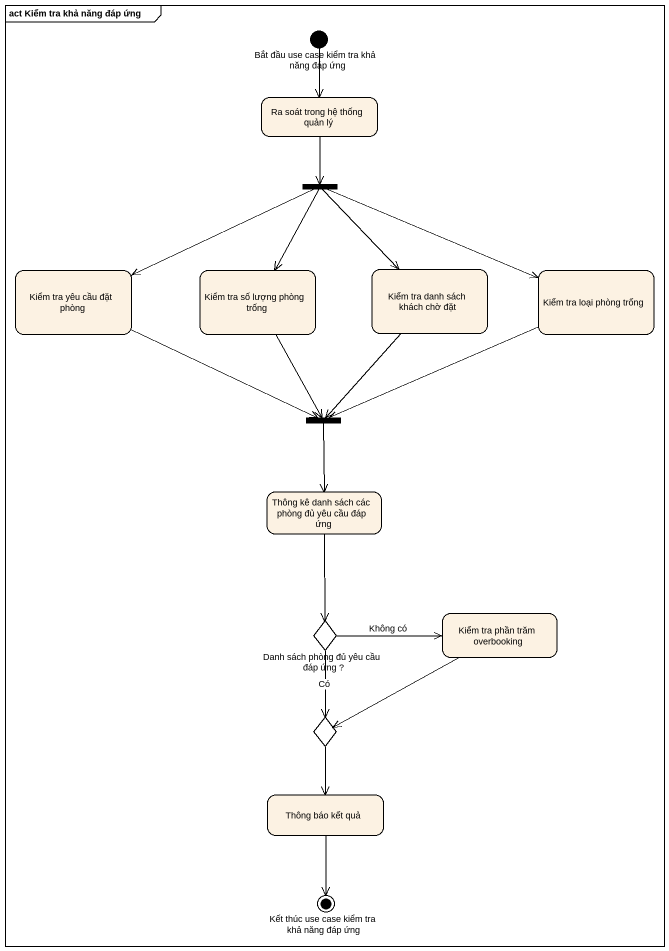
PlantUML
@startuml
mainframe act Kiểm tra khả năng đáp ứng
hide empty description
state "Bắt đầu use case kiểm tra khả năng đáp ứng" as Bắt_đầu_use_case_kiểm_tra <<start>>
state "Ra soát trong hệ thống quản lý" as Ra_soát_trong_hệ_thống_quản
state fork1 <<fork>>
state "Kiểm tra yêu cầu đặt phòng" as Kiểm_tra_yêu_cầu_đặt_phòng
state "Kiểm tra số lượng phòng trống" as Kiểm_tra_số_lượng_phòng
state "Kiểm tra danh sách khách chờ đặt" as Kiểm_tra_danh_sách_khách
state "Kiểm tra loại phòng trống" as Kiểm_tra_loại_phòng_trống
state fork2 <<join>>
state "Thông kê danh sách các phòng đủ yêu cầu đáp ứng" as Thông_kê_danh_sách_các
state "Kiểm tra phần trăm overbooking" as Kiểm_tra_phần_trăm
state "Danh sách phòng đủ yêu cầu đáp ứng ?" as Danh_sách_phòng_đủ_yêu_cầu <<choice>>
state choice1 <<choice>>
state "Thông báo kết quả" as Thông_báo_kết_quả
state "Kết thúc use case kiểm tra khả năng đáp ứng" as Kết_thúc_use_case_kiểm_tra <<end>>
Bắt_đầu_use_case_kiểm_tra --> Ra_soát_trong_hệ_thống_quản
Ra_soát_trong_hệ_thống_quản --> fork1
fork1 -left-> Kiểm_tra_yêu_cầu_đặt_phòng
fork1 --> Kiểm_tra_số_lượng_phòng
fork1 --> Kiểm_tra_danh_sách_khách
fork1 -right-> Kiểm_tra_loại_phòng_trống
Kiểm_tra_yêu_cầu_đặt_phòng -right-> fork2
Kiểm_tra_số_lượng_phòng --> fork2
Kiểm_tra_danh_sách_khách --> fork2
Kiểm_tra_loại_phòng_trống -left-> fork2
fork2 --> Thông_kê_danh_sách_các
Thông_kê_danh_sách_các --> Danh_sách_phòng_đủ_yêu_cầu
Kiểm_tra_phần_trăm -left-> choice1
Danh_sách_phòng_đủ_yêu_cầu -right-> Kiểm_tra_phần_trăm : Không có
Danh_sách_phòng_đủ_yêu_cầu --> choice1 : Có
choice1 --> Thông_báo_kết_quả
Thông_báo_kết_quả --> Kết_thúc_use_case_kiểm_tra
@enduml
